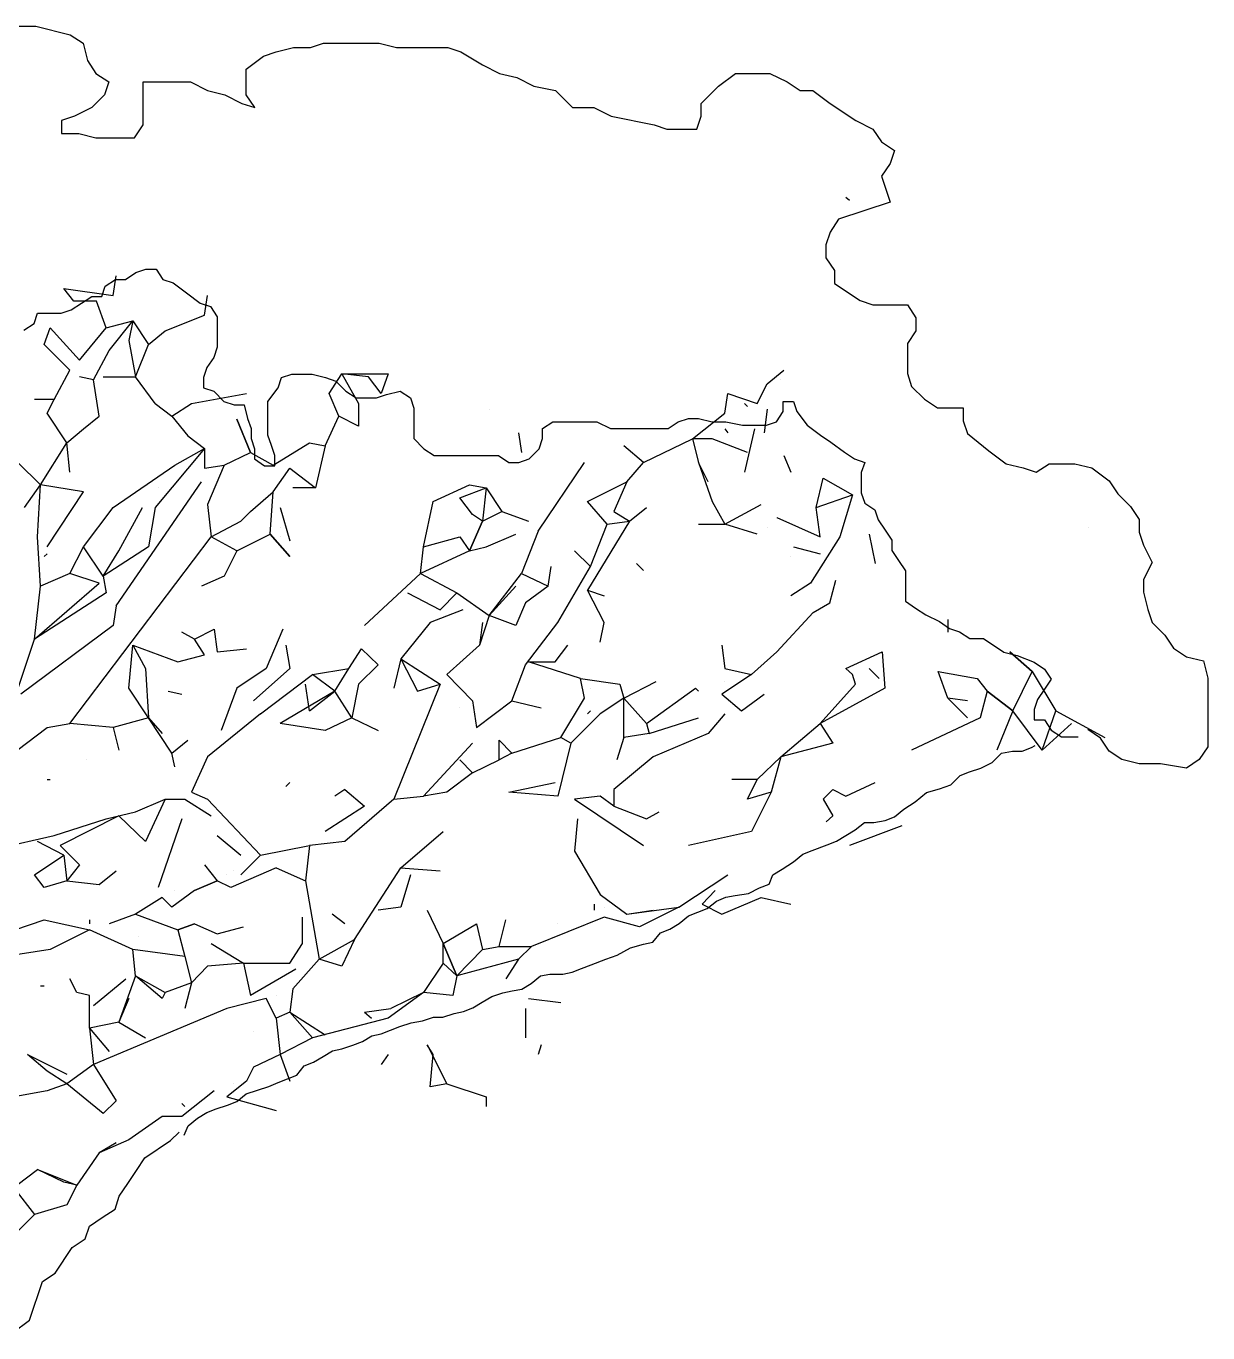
# Model space of a CAD drawing. Header units: inches. Extents: x -902 to 12417, y -2973 to 6117.
# Drawn here: x 1768.8 to 1987.5, y -2048.2 to -1806.4 of the extents above; entities that cross this region are included whole.
import ezdxf

# ---------------------------------------------------------------- set-up
doc = ezdxf.new("R2010")
doc.units = ezdxf.units.IN
doc.header["$MEASUREMENT"] = 0
doc.layers.add('pino marittimo', color=7, linetype='Continuous')

# ---------------------------------------------------------------- blocks, each defined once
blk = doc.blocks.new('alberello')
at = {"layer": 'pino marittimo'}
for p, q in [((155.2091, -0.0664), (155.2164, -0.0718)), ((153.8533, -0.2481), (153.8588, -0.2118)), ((153.7806, -0.259), (153.7624, -0.2354)), ((153.7624, -0.2354), (153.8533, -0.2481)), ((153.8224, -0.259), (153.7806, -0.259)), ((153.8406, -0.3081), (153.8224, -0.259)), ((154.0223, -0.2845), (154.0278, -0.2481)), ((153.9496, -0.3135), (154.0223, -0.2845)), ((153.7261, -0.339), (153.737, -0.3081)), ((153.737, -0.3081), (153.7915, -0.3681)), ((153.7915, -0.3681), (153.8406, -0.3081)), ((153.8406, -0.3081), (153.8897, -0.2954)), ((153.846, -0.3499), (153.8897, -0.2954)), ((153.8897, -0.2954), (153.8824, -0.3317)), ((153.8897, -0.2954), (153.9187, -0.339)), ((153.9187, -0.339), (153.9496, -0.3135)), ((153.8824, -0.3317), (153.8951, -0.399)), ((153.7733, -0.3862), (153.7261, -0.339)), ((153.817, -0.4044), (153.846, -0.3499)), ((153.8951, -0.399), (153.9187, -0.339)), ((153.7443, -0.4408), (153.7733, -0.3862)), ((155.0637, -0.4117), (155.0946, -0.3862)), ((153.817, -0.4044), (153.7915, -0.399)), ((153.8279, -0.4717), (153.817, -0.4044)), ((153.8351, -0.399), (153.8951, -0.399)), ((153.9315, -0.448), (153.8951, -0.399)), ((154.2531, -0.4299), (154.2768, -0.3935)), ((154.2768, -0.3935), (154.3622, -0.3935)), ((154.3258, -0.399), (154.2768, -0.3935)), ((154.2768, -0.3935), (154.3077, -0.448)), ((154.3495, -0.4299), (154.3258, -0.399)), ((154.3622, -0.3935), (154.3495, -0.4299)), ((155.0892, -0.4044), (155.0892, -0.4044)), ((153.9987, -0.448), (154.1005, -0.4299)), ((154.2713, -0.4717), (154.2531, -0.4299)), ((154.9856, -0.4662), (154.991, -0.4299)), ((154.991, -0.4299), (155.0455, -0.448)), ((155.0455, -0.448), (155.0637, -0.4117)), ((153.7443, -0.4408), (153.7079, -0.4408)), ((153.7315, -0.4662), (153.7443, -0.4408)), ((153.9315, -0.448), (153.9624, -0.4717)), ((153.9624, -0.4717), (153.9987, -0.448)), ((154.3077, -0.448), (154.3077, -0.4898)), ((154.5494, -0.4589), (154.5494, -0.4589)), ((155.0219, -0.448), (155.0274, -0.4535)), ((155.0637, -0.4589), (155.0583, -0.5026)), ((153.7679, -0.5207), (153.7315, -0.4662)), ((153.7988, -0.4953), (153.8279, -0.4717)), ((153.9624, -0.4717), (153.9914, -0.508)), ((154.1077, -0.5389), (154.0823, -0.4771)), ((154.0823, -0.4771), (154.0823, -0.4771)), ((154.0823, -0.4771), (154.1077, -0.5389)), ((154.2459, -0.5262), (154.2713, -0.4717)), ((154.3077, -0.4898), (154.2713, -0.4717)), ((154.9256, -0.5135), (154.9856, -0.4662)), ((153.7679, -0.5207), (153.7988, -0.4953)), ((154.6039, -0.5026), (154.6094, -0.5389)), ((154.9856, -0.4953), (154.991, -0.5026)), ((155.0401, -0.4953), (155.0219, -0.5753)), ((153.7188, -0.5989), (153.7679, -0.5207)), ((153.7733, -0.5753), (153.7679, -0.5207)), ((154.0223, -0.5316), (153.9315, -0.6407)), ((153.9678, -0.5625), (154.0223, -0.5316)), ((153.9914, -0.508), (154.0223, -0.5316)), ((154.0223, -0.5316), (154.0223, -0.568)), ((154.1495, -0.5625), (154.2168, -0.5207)), ((154.2168, -0.5207), (154.2459, -0.5262)), ((154.2459, -0.5262), (154.2277, -0.6043)), ((154.8347, -0.5571), (154.7984, -0.5262)), ((154.8347, -0.5571), (154.9256, -0.5135)), ((154.9619, -0.5135), (154.9256, -0.5135)), ((154.9256, -0.5135), (154.9365, -0.5571)), ((155.0274, -0.5389), (154.9619, -0.5135)), ((154.0587, -0.5625), (154.1077, -0.5389)), ((154.1077, -0.5389), (154.1495, -0.5625)), ((155.0946, -0.5444), (155.1073, -0.5753)), ((153.677, -0.5571), (153.7188, -0.5989)), ((153.7733, -0.5753), (153.7733, -0.5753)), ((153.8533, -0.6407), (153.9678, -0.5625)), ((154.0223, -0.568), (154.0587, -0.5625)), ((154.0587, -0.5625), (154.0278, -0.6352)), ((154.1495, -0.6116), (154.1804, -0.568)), ((154.1804, -0.568), (154.2277, -0.6043)), ((154.6403, -0.6843), (154.7257, -0.5571)), ((154.8038, -0.5934), (154.8347, -0.5571)), ((154.9547, -0.5934), (154.9365, -0.5571)), ((154.9365, -0.5571), (154.9619, -0.6298)), ((153.6897, -0.6407), (153.7188, -0.5989)), ((153.7134, -0.6952), (153.7188, -0.5989)), ((153.7988, -0.6116), (153.7188, -0.5989)), ((153.8588, -0.8224), (154.0169, -0.5934)), ((153.9369, -0.6043), (153.9369, -0.6043)), ((154.2277, -0.6043), (154.1859, -0.6043)), ((154.4458, -0.6298), (154.513, -0.5989)), ((154.4949, -0.6225), (154.5439, -0.6043)), ((154.513, -0.5989), (154.5439, -0.6043)), ((154.5439, -0.6043), (154.5367, -0.6661)), ((154.5439, -0.6043), (154.573, -0.648)), ((154.7311, -0.6298), (154.8038, -0.5934)), ((154.8038, -0.5934), (154.7802, -0.648)), ((154.9547, -0.5934), (154.9547, -0.5934)), ((155.1546, -0.6407), (155.1673, -0.5862)), ((155.1673, -0.5862), (155.2218, -0.6171)), ((153.7315, -0.7134), (153.7988, -0.6116)), ((154.1077, -0.648), (154.1495, -0.6116)), ((154.1441, -0.6898), (154.1495, -0.6116)), ((154.5185, -0.6534), (154.4949, -0.6225)), ((154.5185, -0.6534), (154.4949, -0.6225)), ((155.1546, -0.6407), (155.2218, -0.6171)), ((155.2218, -0.6171), (155.1982, -0.6952)), ((153.7988, -0.7134), (153.8533, -0.6407)), ((153.8642, -0.7207), (153.9078, -0.6407)), ((153.9315, -0.6407), (153.9187, -0.7134)), ((154.0278, -0.6352), (154.035, -0.6952)), ((154.0896, -0.6661), (154.1077, -0.648)), ((154.1623, -0.6407), (154.1804, -0.7025)), ((154.4276, -0.7134), (154.4458, -0.6298)), ((154.5367, -0.6661), (154.573, -0.648)), ((154.573, -0.648), (154.6221, -0.6661)), ((154.7675, -0.6716), (154.7311, -0.6298)), ((154.7802, -0.648), (154.8093, -0.6661)), ((154.8093, -0.6661), (154.8402, -0.6407)), ((154.9619, -0.6298), (154.9856, -0.6716)), ((154.9856, -0.6716), (155.0528, -0.6352)), ((155.1619, -0.6952), (155.1546, -0.6407)), ((154.035, -0.6952), (154.0896, -0.6661)), ((154.1623, -0.677), (154.1623, -0.677)), ((154.5367, -0.6661), (154.513, -0.7207)), ((154.513, -0.7207), (154.5367, -0.6661)), ((154.5367, -0.6661), (154.5185, -0.6534)), ((154.8093, -0.6661), (154.7311, -0.7934)), ((154.7366, -0.7497), (154.7675, -0.6716)), ((154.7675, -0.6716), (154.8093, -0.6661)), ((154.9365, -0.6716), (154.9856, -0.6716)), ((155.0455, -0.6898), (154.9856, -0.6716)), ((155.0637, -0.677), (155.0637, -0.677)), ((155.0819, -0.6589), (155.0819, -0.6589)), ((155.0819, -0.6589), (155.1619, -0.6952)), ((155.658, -0.677), (155.658, -0.677)), ((153.7188, -0.7861), (153.7134, -0.6952)), ((153.7733, -1.0405), (154.035, -0.6952)), ((154.0823, -0.7207), (154.035, -0.6952)), ((154.0823, -0.7207), (154.1441, -0.6898)), ((154.1804, -0.7316), (154.1441, -0.6898)), ((154.1441, -0.6898), (154.1804, -0.7316)), ((154.1623, -0.6952), (154.1623, -0.6952)), ((154.4276, -0.7134), (154.4949, -0.6952)), ((154.4949, -0.6952), (154.513, -0.7207)), ((154.5439, -0.7134), (154.5985, -0.6898)), ((154.6403, -0.6843), (154.6094, -0.7625)), ((155.1982, -0.6952), (155.1437, -0.7806)), ((155.2527, -0.6898), (155.2636, -0.7443)), ((153.7733, -0.7625), (153.7988, -0.7134)), ((153.8351, -0.7679), (153.7988, -0.7134)), ((153.9187, -0.7134), (153.8351, -0.7679)), ((153.8351, -0.7679), (153.8642, -0.7207)), ((154.0823, -0.7207), (154.0587, -0.7679)), ((154.4222, -0.7625), (154.4276, -0.7134)), ((154.4222, -0.7625), (154.4276, -0.7134)), ((154.4222, -0.7625), (154.4276, -0.7134)), ((154.513, -0.7207), (154.4222, -0.7625)), ((154.513, -0.7207), (154.5439, -0.7134)), ((154.7366, -0.7497), (154.7075, -0.7207)), ((155.1128, -0.7134), (155.1619, -0.7261)), ((153.7315, -0.7261), (153.7261, -0.7316)), ((154.8347, -0.757), (154.822, -0.7443)), ((155.1073, -0.7316), (155.1073, -0.7316)), ((153.7733, -0.7625), (153.7188, -0.7861)), ((153.8279, -0.7806), (153.7733, -0.7625)), ((153.8351, -0.7679), (153.8406, -0.7988)), ((154.0587, -0.7679), (154.0169, -0.7861)), ((154.3186, -0.8588), (154.4222, -0.7625)), ((154.4222, -0.7625), (154.4894, -0.7988)), ((154.5494, -0.8406), (154.6094, -0.7625)), ((154.6094, -0.7625), (154.6584, -0.7861)), ((154.6584, -0.7861), (154.6639, -0.7497)), ((154.6766, -0.8533), (154.7366, -0.7497)), ((153.7079, -0.8842), (153.8279, -0.7806)), ((153.7079, -0.8842), (153.7188, -0.7861)), ((154.5985, -0.7861), (154.5494, -0.8406)), ((154.6584, -0.7861), (154.6166, -0.817)), ((154.762, -0.8533), (154.7311, -0.7934)), ((154.7311, -0.7934), (154.762, -0.8043)), ((155.1437, -0.7806), (155.1073, -0.8043)), ((155.18, -0.817), (155.1909, -0.7752)), ((153.8406, -0.7988), (153.7079, -0.8842)), ((154.3985, -0.7988), (154.4585, -0.8297)), ((154.4894, -0.7988), (154.4585, -0.8297)), ((154.4894, -0.7988), (154.5494, -0.8406)), ((154.6166, -0.817), (154.5985, -0.8588)), ((155.1491, -0.8352), (155.18, -0.817)), ((153.8588, -0.8224), (153.8533, -0.8588)), ((153.8588, -0.8224), (153.8588, -0.8224)), ((154.5003, -0.8297), (154.4403, -0.8533)), ((154.5494, -0.8406), (154.5312, -0.8951)), ((154.5985, -0.8588), (154.5494, -0.8406)), ((155.0819, -0.9079), (155.1491, -0.8352)), ((153.8533, -0.8588), (153.6825, -0.986)), ((153.7134, -0.866), (153.7134, -0.866)), ((154.0042, -0.8842), (154.0405, -0.866)), ((154.0405, -0.866), (154.046, -0.9079)), ((154.1677, -0.866), (154.1368, -0.9387)), ((154.4403, -0.8533), (154.3858, -0.9206)), ((154.5367, -0.8533), (154.5312, -0.8951)), ((154.6166, -0.9315), (154.6766, -0.8533)), ((154.7548, -0.8897), (154.762, -0.8533)), ((154.7548, -0.8897), (154.762, -0.8533)), ((155.3981, -0.8479), (155.3981, -0.8715)), ((153.6716, -0.9933), (153.7079, -0.8842)), ((154.0042, -0.8842), (153.9805, -0.8715)), ((154.0223, -0.9133), (154.0042, -0.8842)), ((153.8824, -0.9751), (153.8897, -0.8951)), ((153.8897, -0.8951), (153.9133, -0.9387)), ((153.8897, -0.8951), (153.9733, -0.926)), ((153.9733, -0.926), (154.0223, -0.9133)), ((154.046, -0.9079), (154.1005, -0.9024)), ((154.1732, -0.8951), (154.1804, -0.9387)), ((154.2895, -0.9387), (154.3131, -0.9024)), ((154.3131, -0.9024), (154.344, -0.9315)), ((154.5312, -0.8951), (154.4712, -0.9497)), ((154.6712, -0.926), (154.6948, -0.8951)), ((154.9801, -0.8951), (154.9856, -0.9387)), ((155.0346, -0.9497), (155.0819, -0.9079)), ((155.2091, -0.9387), (155.2764, -0.9079)), ((155.2764, -0.9079), (155.2818, -0.9751)), ((155.5544, -0.9442), (155.5126, -0.9079)), ((155.5126, -0.9079), (155.5544, -0.9442)), ((153.9133, -0.9387), (153.9187, -1.0296)), ((154.1368, -0.9387), (154.0823, -0.9751)), ((154.1804, -0.9387), (154.1132, -0.9987)), ((154.2222, -0.9497), (154.2895, -0.9387)), ((154.264, -0.9805), (154.2895, -0.9387)), ((154.344, -0.9315), (154.3077, -0.9678)), ((154.3858, -0.9206), (154.3731, -0.9751)), ((154.3858, -0.9206), (154.4167, -0.9805)), ((154.3858, -0.9206), (154.4585, -0.9678)), ((154.5912, -0.9987), (154.6166, -0.9315)), ((154.7184, -0.9569), (154.6221, -0.926)), ((154.6221, -0.926), (154.6712, -0.926)), ((154.9856, -0.9387), (155.0346, -0.9497)), ((155.2218, -0.9497), (155.2091, -0.9387)), ((155.2527, -0.9387), (155.2709, -0.9569)), ((154.1259, -1.0223), (154.2222, -0.9497)), ((154.264, -0.9805), (154.2222, -0.9497)), ((154.4712, -0.9497), (154.5185, -0.9987)), ((154.7257, -0.9933), (154.7184, -0.9569)), ((154.7184, -0.9569), (154.7911, -0.9678)), ((154.7984, -0.9933), (154.8584, -0.9624)), ((155.0346, -0.9497), (154.9801, -0.986)), ((154.9856, -0.9624), (154.9856, -0.9624)), ((155.2273, -0.9678), (155.2218, -0.9497)), ((155.3981, -0.9933), (155.38, -0.9442)), ((155.38, -0.9442), (155.4527, -0.9569)), ((155.4527, -0.9569), (155.4708, -0.9805)), ((155.5181, -1.0169), (155.5544, -0.9442)), ((155.5544, -0.9442), (155.5981, -1.0169)), ((153.9187, -1.0296), (153.8824, -0.9751)), ((153.9551, -0.9805), (153.9805, -0.986)), ((154.0823, -0.9751), (154.0532, -1.0532)), ((154.264, -0.9805), (154.1623, -1.0405)), ((154.2168, -1.0169), (154.2095, -0.9678)), ((154.2168, -1.0169), (154.264, -0.9805)), ((154.2949, -1.0296), (154.264, -0.9805)), ((154.3077, -0.9678), (154.2949, -1.0296)), ((154.4585, -0.9678), (154.3731, -1.1805)), ((154.4167, -0.9805), (154.4585, -0.9678)), ((154.7366, -0.9751), (154.7366, -0.9751)), ((154.7911, -0.9678), (154.7984, -0.9933)), ((154.8402, -1.0405), (154.931, -0.9751)), ((154.931, -0.9751), (154.9365, -0.9805)), ((154.9365, -0.9805), (154.931, -0.9751)), ((154.9801, -0.986), (155.0165, -1.0169)), ((155.0165, -1.0169), (155.0583, -0.986)), ((155.1619, -1.0405), (155.2273, -0.9678)), ((155.2818, -0.9751), (155.1619, -1.0405)), ((155.4708, -0.9805), (155.4581, -1.0296)), ((155.4708, -0.9805), (155.5181, -1.0169)), ((155.5181, -1.0169), (155.4708, -0.9805)), ((154.4949, -1.0114), (154.4949, -1.0114)), ((154.5185, -0.9987), (154.5258, -1.0478)), ((154.5258, -1.0478), (154.5912, -0.9987)), ((154.5912, -0.9987), (154.6457, -1.0114)), ((154.6821, -1.066), (154.7257, -0.9933)), ((154.7984, -0.9933), (154.7548, -1.0223)), ((154.7984, -1.066), (154.7984, -0.9933)), ((154.7984, -0.9933), (154.8402, -1.0405)), ((155.4345, -0.9987), (155.3981, -0.9933)), ((155.4345, -1.0296), (155.3981, -0.9933)), ((153.9187, -1.0296), (153.8533, -1.0478)), ((153.9624, -1.095), (153.9187, -1.0296)), ((153.9187, -1.0296), (153.9442, -1.0587)), ((154.1259, -1.0223), (154.0278, -1.1023)), ((154.2949, -1.0296), (154.2459, -1.0532)), ((154.2949, -1.0296), (154.344, -1.0532)), ((154.7548, -1.0223), (154.7002, -1.0769)), ((154.7366, -1.0169), (154.7311, -1.0223)), ((154.8456, -1.0587), (154.9365, -1.0296)), ((154.9856, -1.0223), (154.9547, -1.0587)), ((155.4581, -1.0296), (155.3309, -1.0896)), ((155.5181, -1.0169), (155.489, -1.0896)), ((155.5726, -1.0896), (155.5181, -1.0169)), ((155.5726, -1.0896), (155.5981, -1.0169)), ((155.5981, -1.0169), (155.6889, -1.066)), ((153.6279, -1.1259), (153.7315, -1.0478)), ((153.7315, -1.0478), (153.7733, -1.0405)), ((153.8533, -1.0478), (153.7733, -1.0405)), ((153.8533, -1.0478), (153.8642, -1.0896)), ((154.2459, -1.0532), (154.1623, -1.0405)), ((154.8456, -1.0587), (154.7984, -1.066)), ((154.8402, -1.0405), (154.8456, -1.0587)), ((154.9547, -1.0587), (154.8529, -1.1023)), ((155.0892, -1.1023), (155.1619, -1.0405)), ((155.1619, -1.0405), (155.1855, -1.0769)), ((155.6271, -1.0405), (155.5726, -1.0896)), ((153.9624, -1.095), (153.9914, -1.0714)), ((154.4276, -1.175), (154.5185, -1.0769)), ((154.5676, -1.1078), (154.5676, -1.0714)), ((154.5676, -1.0714), (154.5912, -1.095)), ((154.5912, -1.095), (154.6821, -1.066)), ((154.7002, -1.0769), (154.6766, -1.175)), ((154.7002, -1.0769), (154.6821, -1.066)), ((154.7984, -1.066), (154.7857, -1.1078)), ((155.1855, -1.0769), (155.0892, -1.1023)), ((153.8042, -1.1078), (153.8042, -1.1078)), ((153.9678, -1.1205), (153.9624, -1.095)), ((153.9624, -1.095), (153.9624, -1.095)), ((154.0278, -1.1023), (153.9987, -1.1677)), ((154.4949, -1.1078), (154.5185, -1.1314)), ((154.5185, -1.1314), (154.5676, -1.1078)), ((154.5912, -1.095), (154.5676, -1.1078)), ((154.8529, -1.1023), (154.7802, -1.1623)), ((155.0455, -1.1441), (155.0892, -1.1023)), ((155.0892, -1.1023), (155.071, -1.1677)), ((153.9678, -1.1205), (153.9678, -1.1205)), ((154.5185, -1.1314), (154.4712, -1.1677)), ((154.5185, -1.1314), (154.4712, -1.1677)), ((153.7315, -1.1441), (153.737, -1.1441)), ((154.1804, -1.1496), (154.1732, -1.1568)), ((154.5857, -1.1677), (154.6712, -1.1496)), ((155.0455, -1.1441), (154.9983, -1.1441)), ((155.0274, -1.1805), (155.0455, -1.1441)), ((155.2091, -1.175), (155.2636, -1.1496)), ((153.8951, -1.2041), (153.9496, -1.1805)), ((153.9496, -1.1805), (153.9133, -1.2586)), ((153.9496, -1.1805), (153.986, -1.1805)), ((153.986, -1.1805), (154.035, -1.2114)), ((153.9987, -1.1677), (154.0278, -1.1805)), ((154.0278, -1.1805), (154.1259, -1.2841)), ((154.2822, -1.1623), (154.264, -1.175)), ((154.2822, -1.1623), (154.3186, -1.1932)), ((154.3731, -1.1805), (154.2822, -1.2586)), ((154.3731, -1.1805), (154.4276, -1.175)), ((154.4712, -1.1677), (154.4276, -1.175)), ((154.6766, -1.175), (154.5857, -1.1677)), ((154.7548, -1.175), (154.7075, -1.1805)), ((154.7075, -1.1805), (154.8347, -1.2659)), ((154.7802, -1.1932), (154.7548, -1.175)), ((154.7802, -1.1623), (154.7802, -1.1932)), ((155.071, -1.1677), (155.0274, -1.1805)), ((155.071, -1.1677), (155.0346, -1.2404)), ((155.1855, -1.1623), (155.1673, -1.1805)), ((155.1673, -1.1805), (155.1855, -1.2114)), ((155.1855, -1.1623), (155.2091, -1.175)), ((153.8406, -1.2168), (153.8951, -1.2041)), ((154.3186, -1.1932), (154.2459, -1.2404)), ((154.7802, -1.1932), (154.8402, -1.2168)), ((154.8402, -1.2168), (154.8638, -1.2041)), ((153.7443, -1.2477), (153.8406, -1.2168)), ((153.8642, -1.2114), (153.7552, -1.2659)), ((153.9133, -1.2586), (153.8642, -1.2114)), ((153.9805, -1.2168), (153.9369, -1.344)), ((154.713, -1.2168), (154.7075, -1.2768)), ((155.1855, -1.2114), (155.1728, -1.2223)), ((155.3127, -1.2295), (155.2164, -1.2659)), ((153.6407, -1.2713), (153.7443, -1.2477)), ((154.046, -1.2477), (154.0896, -1.2841)), ((154.3858, -1.3077), (154.464, -1.2404)), ((155.0346, -1.2404), (154.9183, -1.2659)), ((153.7624, -1.2841), (153.7134, -1.2586)), ((153.7552, -1.2659), (153.7915, -1.3022)), ((154.1259, -1.2841), (154.2168, -1.2659)), ((154.2168, -1.2659), (154.2095, -1.3313)), ((154.2822, -1.2586), (154.2168, -1.2659)), ((154.7075, -1.2768), (154.7548, -1.3568)), ((153.7079, -1.3204), (153.7624, -1.2841)), ((153.7624, -1.2841), (153.7679, -1.3313)), ((153.7915, -1.3022), (153.7679, -1.3313)), ((154.0223, -1.3022), (154.046, -1.3313)), ((154.1259, -1.2841), (154.0896, -1.3204)), ((153.7261, -1.344), (153.7079, -1.3204)), ((153.8279, -1.3386), (153.8588, -1.3131)), ((154.0641, -1.3204), (154.0641, -1.3204)), ((154.155, -1.3077), (154.0714, -1.344)), ((154.0768, -1.3131), (154.0768, -1.3131)), ((154.155, -1.3077), (154.155, -1.3077)), ((154.155, -1.3077), (154.2095, -1.3313)), ((154.3004, -1.4404), (154.3858, -1.3077)), ((154.3858, -1.3077), (154.4585, -1.3131)), ((154.404, -1.3204), (154.3858, -1.3804)), ((154.9002, -1.3804), (154.991, -1.3204)), ((153.7679, -1.3313), (153.7261, -1.344)), ((153.7679, -1.3313), (153.8279, -1.3386)), ((154.0042, -1.3495), (153.9624, -1.3804)), ((153.9678, -1.3495), (153.9678, -1.3495)), ((154.0042, -1.3495), (154.046, -1.3313)), ((154.046, -1.3313), (154.0042, -1.3495)), ((154.0714, -1.344), (154.046, -1.3313)), ((154.2095, -1.3313), (154.235, -1.4767)), ((154.9674, -1.3495), (154.9438, -1.3749)), ((153.9442, -1.3622), (153.8951, -1.3931)), ((153.9624, -1.3804), (153.9442, -1.3622)), ((154.7439, -1.3749), (154.7439, -1.3858)), ((154.7548, -1.3568), (154.8038, -1.3931)), ((154.9438, -1.3749), (154.9801, -1.3931)), ((154.9801, -1.3931), (155.0528, -1.3622)), ((155.0528, -1.3622), (155.1073, -1.3749)), ((153.8951, -1.3931), (153.846, -1.4113)), ((153.8951, -1.3931), (153.9733, -1.4222)), ((154.2041, -1.4476), (154.2041, -1.3986)), ((154.2822, -1.4113), (154.2586, -1.3931)), ((154.3858, -1.3804), (154.344, -1.3858)), ((154.4349, -1.3858), (154.464, -1.4476)), ((154.762, -1.3986), (154.6275, -1.4531)), ((154.762, -1.3804), (154.762, -1.3804)), ((154.8275, -1.4167), (154.762, -1.3986)), ((154.8038, -1.3931), (154.9002, -1.3804)), ((154.8038, -1.3931), (154.8529, -1.3858)), ((154.9002, -1.3804), (154.8275, -1.4167)), ((153.6716, -1.4222), (153.7261, -1.404)), ((153.7261, -1.404), (153.8097, -1.4222)), ((153.8097, -1.4222), (153.737, -1.4585)), ((153.8097, -1.404), (153.8097, -1.4113)), ((153.8897, -1.4585), (153.8097, -1.4222)), ((154.0042, -1.4113), (153.9733, -1.4222)), ((153.9733, -1.4222), (154.0042, -1.4113)), ((153.9733, -1.4222), (153.986, -1.4713)), ((154.0042, -1.4113), (154.046, -1.4295)), ((154.046, -1.4295), (154.095, -1.4167)), ((154.464, -1.4476), (154.5258, -1.4113)), ((154.5258, -1.4113), (154.5367, -1.4585)), ((154.5676, -1.4531), (154.5803, -1.404)), ((154.6766, -1.4113), (154.6766, -1.4113)), ((153.9006, -1.4349), (153.9006, -1.4349)), ((154.035, -1.4476), (154.095, -1.484)), ((154.1804, -1.484), (154.2041, -1.4476)), ((154.235, -1.4767), (154.3004, -1.4404)), ((154.3004, -1.4404), (154.2768, -1.4894)), ((154.464, -1.484), (154.464, -1.4476)), ((154.4894, -1.5076), (154.464, -1.4476)), ((154.464, -1.4476), (154.4894, -1.5076)), ((153.737, -1.4585), (153.6534, -1.4713)), ((153.986, -1.4713), (153.8897, -1.4585)), ((153.8951, -1.5076), (153.8897, -1.4585)), ((153.986, -1.4713), (153.9987, -1.5203)), ((154.5367, -1.4585), (154.4894, -1.5076)), ((154.5367, -1.4585), (154.5676, -1.4531)), ((154.5676, -1.4531), (154.6275, -1.4531)), ((154.6275, -1.4531), (154.6039, -1.4767)), ((154.0278, -1.4894), (153.9987, -1.5203)), ((154.095, -1.484), (154.0278, -1.4894)), ((154.095, -1.484), (154.1077, -1.544)), ((154.095, -1.484), (154.1804, -1.484)), ((154.1913, -1.4949), (154.1077, -1.544)), ((154.235, -1.4767), (154.1859, -1.5312)), ((154.2768, -1.4894), (154.235, -1.4767)), ((154.464, -1.484), (154.4276, -1.5385)), ((154.4894, -1.5076), (154.464, -1.484)), ((154.6039, -1.4767), (154.4894, -1.5076)), ((154.6039, -1.4767), (154.5803, -1.5131)), ((153.7861, -1.5385), (153.7733, -1.5131)), ((153.817, -1.5621), (153.8769, -1.5131)), ((153.8951, -1.5076), (153.8642, -1.593)), ((153.8951, -1.5076), (153.9496, -1.5385)), ((153.9442, -1.5494), (153.8951, -1.5076)), ((153.9987, -1.5203), (153.9496, -1.5385)), ((153.9987, -1.5203), (153.986, -1.5676)), ((154.4894, -1.5076), (154.4821, -1.544)), ((153.7188, -1.5258), (153.7261, -1.5258)), ((153.8097, -1.544), (153.7861, -1.5385)), ((153.8097, -1.6039), (153.8097, -1.544)), ((153.9496, -1.5385), (153.9442, -1.5494)), ((154.155, -1.544), (154.155, -1.544)), ((154.1859, -1.5312), (154.1804, -1.5749)), ((154.4276, -1.5385), (154.3622, -1.5858)), ((154.4276, -1.5385), (154.3676, -1.5676)), ((154.4821, -1.544), (154.4276, -1.5385)), ((154.0641, -1.5676), (153.817, -1.6712)), ((153.8824, -1.5494), (153.8642, -1.593)), ((154.1368, -1.5494), (154.0641, -1.5676)), ((154.155, -1.5858), (154.1368, -1.5494)), ((154.3186, -1.5749), (154.3676, -1.5676)), ((154.6166, -1.5676), (154.6166, -1.6221)), ((154.6221, -1.5494), (154.6821, -1.5567)), ((153.8642, -1.593), (153.8097, -1.6039)), ((153.8642, -1.593), (153.9133, -1.6221)), ((154.1804, -1.5749), (154.155, -1.5858)), ((154.155, -1.5858), (154.1623, -1.653)), ((154.1804, -1.5749), (154.2222, -1.6221)), ((154.1804, -1.5749), (154.2459, -1.6167)), ((154.3622, -1.5858), (154.2222, -1.6221)), ((154.3186, -1.5749), (154.3313, -1.5858)), ((153.8097, -1.6039), (153.817, -1.6712)), ((153.8097, -1.6039), (153.846, -1.6476)), ((154.1132, -1.6112), (154.1132, -1.6112)), ((154.2222, -1.6221), (154.1623, -1.653)), ((154.4458, -1.653), (154.4349, -1.6348)), ((154.4349, -1.6348), (154.4712, -1.7075)), ((154.6457, -1.6348), (154.6403, -1.653)), ((153.7315, -1.6839), (153.6952, -1.653)), ((153.6952, -1.653), (153.7679, -1.6894)), ((154.1623, -1.653), (154.1132, -1.6766)), ((154.1623, -1.653), (154.1804, -1.7021)), ((154.3622, -1.653), (154.3495, -1.6712)), ((154.4403, -1.713), (154.4458, -1.653)), ((153.7679, -1.7075), (153.7315, -1.6839)), ((153.817, -1.6712), (153.7679, -1.7075)), ((153.817, -1.6712), (153.8588, -1.7384)), ((154.1132, -1.6766), (154.1005, -1.7021)), ((153.7679, -1.7075), (153.7315, -1.7202)), ((153.8351, -1.762), (153.7679, -1.7075)), ((154.1005, -1.7021), (154.0641, -1.7312)), ((154.0768, -1.7075), (154.0768, -1.7075)), ((154.4712, -1.7075), (154.4403, -1.713)), ((154.4712, -1.7075), (154.5439, -1.7312)), ((153.7315, -1.7202), (153.5989, -1.7439)), ((153.8588, -1.7384), (153.8351, -1.762)), ((154.0405, -1.7202), (153.9805, -1.7675)), ((154.0641, -1.7312), (154.155, -1.7566)), ((154.5439, -1.7312), (154.5439, -1.7493)), ((153.9805, -1.7439), (153.986, -1.7493)), ((153.9442, -1.7675), (153.8824, -1.8111)), ((153.9442, -1.7675), (153.8824, -1.8111)), ((153.9805, -1.7675), (153.9442, -1.7675)), ((153.8824, -1.8111), (153.8279, -1.8347)), ((153.8279, -1.8347), (153.7861, -1.8947)), ((153.8588, -1.8166), (153.8279, -1.8347)), ((153.6098, -1.9438), (153.7134, -1.8656)), ((153.7134, -1.8656), (153.7861, -1.8947)), ((153.7624, -1.8893), (153.7134, -1.8656)), ((153.6716, -1.902), (153.7079, -1.9492)), ((153.7861, -1.8947), (153.7624, -1.8893)), ((153.7861, -1.8947), (153.7679, -1.9311)), ((153.7679, -1.9311), (153.7079, -1.9492)), ((153.7079, -1.9492), (153.6588, -1.9983))]:
    blk.add_line(p, q, dxfattribs=at)
for points in [[(153.5834, 0.2502), (153.7105, 0.2502), (153.774, 0.2343), (153.7979, 0.2185), (153.8058, 0.1867), (153.8217, 0.1629), (153.8455, 0.147), (153.8376, 0.1232), (153.8138, 0.0994), (153.782, 0.0835), (153.7582, 0.0756), (153.7582, 0.0518), (153.7899, 0.0518), (153.8217, 0.0438), (153.8932, 0.0438), (153.9091, 0.0676), (153.9091, 0.147), (153.9965, 0.147), (154.0283, 0.1311), (154.06, 0.1232), (154.0918, 0.1073), (154.1157, 0.0994), (154.0998, 0.1232), (154.0998, 0.1708), (154.1315, 0.1946), (154.1554, 0.2026), (154.1872, 0.2105), (154.2189, 0.2105), (154.2428, 0.2185), (154.346, 0.2185), (154.3778, 0.2105), (154.4731, 0.2105), (154.497, 0.2026), (154.5367, 0.1788), (154.5685, 0.1629), (154.6003, 0.155), (154.632, 0.1391), (154.6718, 0.1311), (154.7035, 0.0994), (154.7433, 0.0994), (154.775, 0.0835), (154.8545, 0.0676), (154.8783, 0.0597), (154.9339, 0.0597), (154.9419, 0.0835), (154.9419, 0.1073), (154.9736, 0.1391), (155.0054, 0.1629), (155.069, 0.1629), (155.1008, 0.147), (155.1246, 0.1311), (155.1484, 0.1311), (155.1802, 0.1073), (155.2279, 0.0756), (155.2596, 0.0597), (155.2755, 0.0359), (155.2994, 0.02), (155.2914, -0.0038), (155.2755, -0.0276), (155.2835, -0.0514), (155.2914, -0.0753), (155.1961, -0.107), (155.1802, -0.1308), (155.1723, -0.1546), (155.1723, -0.1785), (155.1881, -0.2023), (155.1881, -0.2261), (155.2358, -0.2578), (155.2596, -0.2658), (155.3232, -0.2658), (155.3391, -0.2896), (155.3391, -0.3134), (155.3232, -0.3372), (155.3232, -0.3928), (155.3311, -0.4166), (155.355, -0.4404), (155.3788, -0.4563), (155.4265, -0.4563), (155.4265, -0.4801), (155.4344, -0.5039), (155.4741, -0.5357), (155.5059, -0.5595), (155.5377, -0.5674), (155.5615, -0.5754), (155.5854, -0.5595), (155.633, -0.5595), (155.6648, -0.5674), (155.6966, -0.5912), (155.7125, -0.6151), (155.7363, -0.6389), (155.7522, -0.6627), (155.7522, -0.6865), (155.7601, -0.7103), (155.776, -0.7421), (155.7601, -0.7738), (155.7601, -0.7976), (155.7681, -0.8294), (155.776, -0.8532), (155.7999, -0.877), (155.8157, -0.9008), (155.8396, -0.9167), (155.8714, -0.9246), (155.8793, -0.9564), (155.8793, -1.0834), (155.8634, -1.1072), (155.8396, -1.1231), (155.7919, -1.1152), (155.7522, -1.1152), (155.7204, -1.1072), (155.6966, -1.0913), (155.6807, -1.0675), (155.6569, -1.0517)], [(153.6883, -0.3125), (153.7071, -0.3), (153.7134, -0.2812), (153.7573, -0.2812), (153.7761, -0.2749), (153.7949, -0.2624), (153.8138, -0.2499), (153.8326, -0.2499), (153.8389, -0.231), (153.8577, -0.2185), (153.8765, -0.2185), (153.8953, -0.206), (153.9141, -0.1997), (153.933, -0.1997), (153.9455, -0.2185), (153.9643, -0.2248), (153.9894, -0.2436), (154.0145, -0.2624), (154.0334, -0.2687), (154.0459, -0.2875), (154.0459, -0.3439), (154.0396, -0.3627), (154.0271, -0.3815), (154.0208, -0.4003), (154.0208, -0.4191), (154.0396, -0.4254), (154.0585, -0.4442), (154.0773, -0.4505), (154.0961, -0.4505), (154.1024, -0.4756), (154.1087, -0.4944), (154.1087, -0.5132), (154.1149, -0.532), (154.1149, -0.5508), (154.1338, -0.5633), (154.1526, -0.5633), (154.1526, -0.5445), (154.1463, -0.5257), (154.14, -0.5069), (154.14, -0.4442), (154.1588, -0.4191), (154.1651, -0.4003), (154.1839, -0.3941), (154.2216, -0.3941), (154.2467, -0.4003), (154.2655, -0.4066), (154.2843, -0.4254), (154.3032, -0.4379), (154.3408, -0.4379), (154.3596, -0.4317), (154.3847, -0.4254), (154.4035, -0.4379), (154.4098, -0.4567), (154.4098, -0.5132), (154.4286, -0.532), (154.4475, -0.5445), (154.5667, -0.5445), (154.5855, -0.5571), (154.6043, -0.5571), (154.6232, -0.5508), (154.642, -0.532), (154.6482, -0.5132), (154.6482, -0.4944), (154.6671, -0.4818), (154.7486, -0.4818), (154.7737, -0.4944), (154.8804, -0.4944), (154.8992, -0.4818), (154.918, -0.4756), (154.9369, -0.4756), (154.962, -0.4818), (154.9871, -0.4818), (155.0184, -0.4881), (155.0624, -0.4881), (155.0812, -0.4818), (155.0937, -0.463), (155.0937, -0.4442), (155.1126, -0.4442), (155.1188, -0.463), (155.1377, -0.4881), (155.1627, -0.5069), (155.1816, -0.5194), (155.2067, -0.5383), (155.2255, -0.5508), (155.2443, -0.5571), (155.238, -0.5759), (155.238, -0.6135), (155.2443, -0.6323), (155.2631, -0.6448), (155.2694, -0.6636), (155.282, -0.6825), (155.2945, -0.7013), (155.2945, -0.7201), (155.3071, -0.7389), (155.3196, -0.7577), (155.3196, -0.8141), (155.3384, -0.8267), (155.3573, -0.8392), (155.3824, -0.8517), (155.4012, -0.8643), (155.42, -0.8705), (155.4388, -0.8831), (155.4639, -0.8831), (155.5016, -0.9082), (155.5267, -0.9144), (155.558, -0.927), (155.5769, -0.9395), (155.5894, -0.9583), (155.5769, -0.9771), (155.5643, -0.9959), (155.558, -1.0147), (155.558, -1.0335), (155.5769, -1.0335), (155.5894, -1.0524), (155.6082, -1.0649), (155.6396, -1.0649)], [(153.9852, -1.8021), (153.9922, -1.7847), (154.0095, -1.7709), (154.0269, -1.7605), (154.0442, -1.7535), (154.065, -1.7466), (154.0823, -1.7397), (154.0997, -1.7258), (154.1413, -1.712), (154.1586, -1.705), (154.176, -1.6981), (154.1933, -1.6912), (154.2072, -1.6738), (154.2245, -1.6669), (154.2419, -1.6565), (154.2592, -1.6461), (154.2765, -1.6427), (154.2973, -1.6357), (154.3147, -1.6288), (154.332, -1.6184), (154.3494, -1.6149), (154.3667, -1.608), (154.384, -1.6011), (154.4048, -1.5941), (154.4257, -1.5907), (154.4465, -1.5838), (154.4638, -1.5838), (154.4846, -1.5768), (154.5019, -1.5734), (154.5193, -1.5664), (154.5366, -1.556), (154.554, -1.5456), (154.5748, -1.5387), (154.5921, -1.5352), (154.6095, -1.5318), (154.6268, -1.5214), (154.6441, -1.5075), (154.6615, -1.5041), (154.6857, -1.5041), (154.7031, -1.5006), (154.7204, -1.4937), (154.7378, -1.4867), (154.7655, -1.4763), (154.7863, -1.4694), (154.8106, -1.4555), (154.8349, -1.4486), (154.8522, -1.4451), (154.8661, -1.4278), (154.8834, -1.4209), (154.9008, -1.4105), (154.9181, -1.3966), (154.9354, -1.3897), (154.9528, -1.3828), (154.9701, -1.3689), (154.9874, -1.362), (155.0048, -1.3585), (155.0291, -1.355), (155.0499, -1.3447), (155.0672, -1.3377), (155.0741, -1.3204), (155.0915, -1.31), (155.1123, -1.2961), (155.1296, -1.2823), (155.147, -1.2754), (155.1747, -1.265), (155.1921, -1.258), (155.2094, -1.2476), (155.2267, -1.2372), (155.2441, -1.2234), (155.2614, -1.2234), (155.2822, -1.2199), (155.2996, -1.213), (155.3169, -1.1991), (155.3377, -1.1853), (155.3585, -1.1679), (155.3828, -1.161), (155.4036, -1.1541), (155.4209, -1.1367), (155.4383, -1.1298), (155.4591, -1.1229), (155.4799, -1.1125), (155.4972, -1.0952), (155.518, -1.0917), (155.5354, -1.0917), (155.5527, -1.0848), (155.5596, -1.0813)], [(153.6671, -2.1682), (153.6987, -2.1444), (153.7067, -2.1207), (153.7146, -2.097), (153.7225, -2.0733), (153.7462, -2.0575), (153.7779, -2.01), (153.8016, -1.9942), (153.8095, -1.9705), (153.8333, -1.9547), (153.857, -1.9389), (153.8649, -1.9151), (153.8807, -1.8914), (153.8966, -1.8677), (153.9124, -1.844), (153.9599, -1.8123), (153.9757, -1.7965)]]:
    blk.add_lwpolyline(points, dxfattribs=at)

msp = doc.modelspace()

# ---------------------------------------------------------------- block references
at = {"xscale": 100, "yscale": 100, "zscale": 100}
msp.add_blockref('alberello', (-13600.48, -1831.38), dxfattribs=at)

doc.saveas('drawing.dxf')
